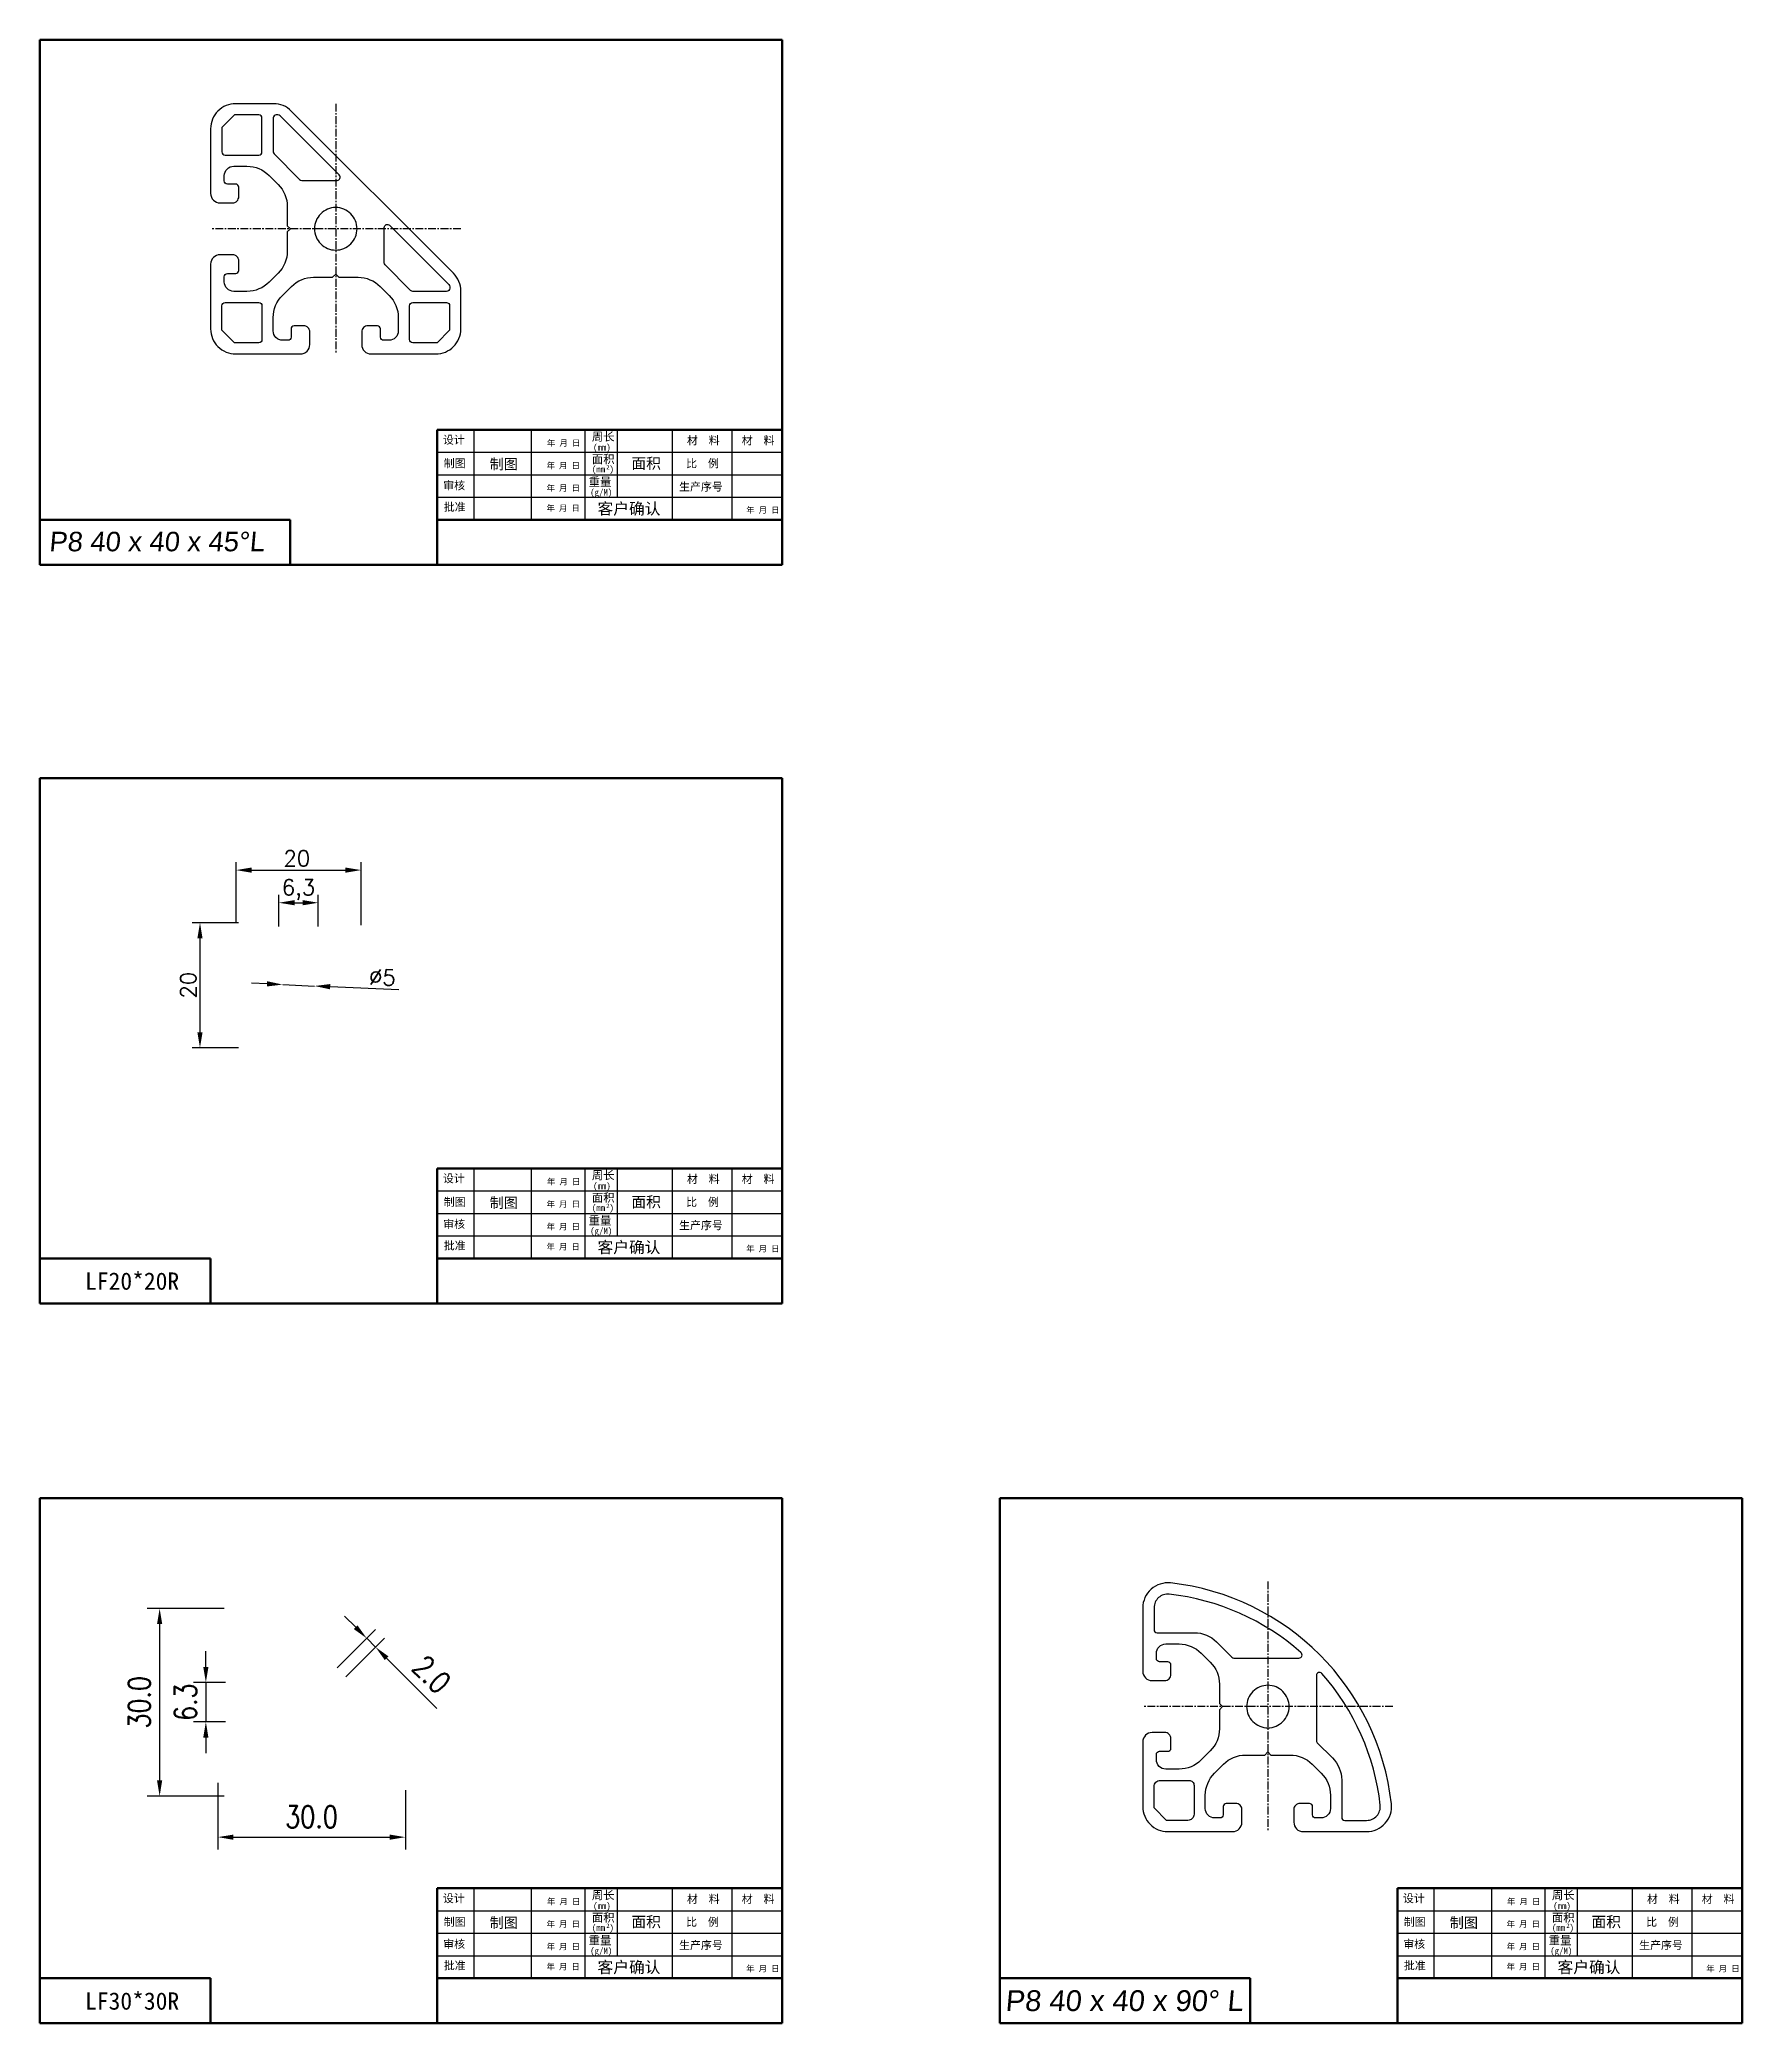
# Model space of a CAD drawing. Header units: millimetres. Extents: x 667 to 3290, y 428 to 2286.
# Drawn here: x 1091.7 to 1363.9, y 1460.3 to 1777.4 of the extents above; entities that cross this region are included whole.
import ezdxf

# ---------------------------------------------------------------- set-up
doc = ezdxf.new("R2010")
doc.units = ezdxf.units.MM
doc.linetypes.add('CENTER', pattern=[2, 1.25, -0.25, 0.25, -0.25])
for name, color, linetype in [('CENT', 4, 'CENTER'), ('DIMENSION', 1, 'Continuous'), ('细线', 100, 'Continuous')]:
    doc.layers.add(name, color=color, linetype=linetype)
doc.layers.add('实体1', color=5, linetype='Continuous', lineweight=50)
doc.styles.add('ROMANS', font='romans.shx', dxfattribs={"oblique": 5})
doc.styles.get("Standard").update_dxf_attribs({"font": 'txt', "bigfont": 'gbcbig.shx'})
doc.styles.add('TH_GBDIM', font='romans.shx', dxfattribs={"width": 0.8, "bigfont": 'gbcbig.shx'})
doc.styles.add('宋体', font='', dxfattribs={"height": 2.5})
doc.styles.add('文字', font='')
doc.styles.get('宋体').set_extended_font_data('SimSun')
doc.styles.get('文字').set_extended_font_data('KaiTi_GB2312')
doc.dimstyles.new('ISO-25', dxfattribs={"dimtxt": 2.5, "dimasz": 2.5, "dimexe": 1.25, "dimexo": 0.625, "dimtad": 1, "dimtxsty": 'Standard', "dimcen": 2.5, "dimadec": 0, "dimazin": 0, "dimtfac": 1, "dimtmove": 0, "dimatfit": 3, "dimfxl": 1, "dimarcsym": 0})
doc.dimstyles.new('TH_GBDIM', dxfattribs={"dimtxt": 3.5, "dimasz": 2.5, "dimexe": 2, "dimexo": 0, "dimgap": 1.5, "dimtad": 1, "dimdec": 1, "dimzin": 0, "dimdsep": 46, "dimtxsty": 'TH_GBDIM', "dimcen": 2.5, "dimclrd": 130, "dimclre": 130, "dimclrt": 3, "dimadec": 0, "dimazin": 0, "dimtfac": 0.714286, "dimtdec": 1, "dimtmove": 0, "dimatfit": 3, "dimfxl": 1, "dimtzin": 0, "dimlwd": -1, "dimlwe": -1, "dimarcsym": 0})

# ---------------------------------------------------------------- blocks, each defined once
blk = doc.blocks.new('*D734')
at = {"color": 0, "lineweight": -2, "transparency": 16777216}
for p, q in [((1123.07, 1636.37), (1123.07, 1645.93)), ((1143.07, 1635.89), (1143.07, 1645.93)), ((1125.57, 1644.68), (1140.57, 1644.68))]:
    blk.add_line(p, q, dxfattribs=at)
at = {"color": 0, "transparency": 16777216}
for points in [[(1125.57, 1645.09), (1125.57, 1644.26), (1123.07, 1644.68)], [(1140.57, 1645.09), (1140.57, 1644.26), (1143.07, 1644.68)]]:
    blk.add_solid(points, dxfattribs=at)
at = {"layer": 'DEFPOINTS', "color": 0, "transparency": 16777216}
for p in [(1143.07, 1644.68), (1123.07, 1635.74), (1143.07, 1635.27)]:
    blk.add_point(p, dxfattribs=at)
at = {"color": 0, "lineweight": 30, "transparency": 16777216, "insert": (1132.8, 1646.55), "char_height": 2.5, "attachment_point": 5}
blk.add_mtext('20', dxfattribs=at)
blk = doc.blocks.new('*D925')
at = {"color": 0, "lineweight": -2, "transparency": 16777216}
for p, q in [((1129.92, 1635.64), (1129.92, 1640.71)), ((1132.42, 1639.46), (1133.72, 1639.46)), ((1136.22, 1635.64), (1136.22, 1640.71))]:
    blk.add_line(p, q, dxfattribs=at)
at = {"color": 0, "transparency": 16777216}
for points in [[(1132.42, 1639.88), (1132.42, 1639.05), (1129.92, 1639.46)], [(1133.72, 1639.88), (1133.72, 1639.05), (1136.22, 1639.46)]]:
    blk.add_solid(points, dxfattribs=at)
at = {"layer": 'DEFPOINTS', "color": 0, "transparency": 16777216}
for p in [(1136.22, 1639.46), (1129.92, 1635.02), (1136.22, 1635.02)]:
    blk.add_point(p, dxfattribs=at)
at = {"color": 0, "lineweight": 30, "transparency": 16777216, "insert": (1133.07, 1641.55), "char_height": 2.5, "attachment_point": 5}
blk.add_mtext('6,3', dxfattribs=at)
blk = doc.blocks.new('*D926')
at = {"color": 0, "lineweight": -2, "transparency": 16777216}
for p, q in [((1128.03, 1626.49), (1125.53, 1626.6)), ((1130.53, 1626.38), (1135.62, 1626.15)), ((1149.1, 1625.55), (1138.12, 1626.04))]:
    blk.add_line(p, q, dxfattribs=at)
at = {"color": 0, "transparency": 16777216}
for points in [[(1128.05, 1626.91), (1128.01, 1626.08), (1130.53, 1626.38)], [(1138.14, 1626.46), (1138.1, 1625.62), (1135.62, 1626.15)]]:
    blk.add_solid(points, dxfattribs=at)
at = {"layer": 'DEFPOINTS', "color": 0, "transparency": 16777216}
for p in [(1130.53, 1626.38, 60), (1135.62, 1626.15, 60)]:
    blk.add_point(p, dxfattribs=at)
at = {"color": 0, "lineweight": 30, "transparency": 16777216, "insert": (1146.47, 1627.54), "char_height": 2.5, "attachment_point": 5, "rotation": 357.4346}
blk.add_mtext('%%c5', dxfattribs=at)
blk = doc.blocks.new('*D927')
at = {"color": 0, "lineweight": -2, "transparency": 16777216}
for p, q in [((1123.45, 1636.27), (1116.06, 1636.27)), ((1117.31, 1633.77), (1117.31, 1618.77)), ((1123.45, 1616.27), (1116.06, 1616.27))]:
    blk.add_line(p, q, dxfattribs=at)
at = {"color": 0, "transparency": 16777216}
for points in [[(1116.89, 1633.77), (1117.72, 1633.77), (1117.31, 1636.27)], [(1116.89, 1618.77), (1117.72, 1618.77), (1117.31, 1616.27)]]:
    blk.add_solid(points, dxfattribs=at)
at = {"layer": 'DEFPOINTS', "color": 0, "transparency": 16777216}
for p in [(1124.07, 1636.27), (1117.31, 1616.27), (1124.07, 1616.27)]:
    blk.add_point(p, dxfattribs=at)
at = {"color": 0, "lineweight": 30, "transparency": 16777216, "insert": (1115.43, 1626.27), "char_height": 2.5, "attachment_point": 5, "rotation": 90}
blk.add_mtext('20', dxfattribs=at)
blk = doc.blocks.new('*D823')
at = {"layer": 'DEFPOINTS', "color": 0, "transparency": 16777216}
for p in [(1120.16, 1498.79), (1150.14, 1497.62), (1150.14, 1490.09)]:
    blk.add_point(p, dxfattribs=at)
at = {"layer": 'DIMENSION', "color": 130, "transparency": 16777216}
for p, q in [((1120.16, 1498.79), (1120.16, 1488.09)), ((1150.14, 1497.62), (1150.14, 1488.09)), ((1122.66, 1490.09), (1147.64, 1490.09))]:
    blk.add_line(p, q, dxfattribs=at)
for points in [[(1122.66, 1490.5), (1122.66, 1489.67), (1120.16, 1490.09)], [(1147.64, 1490.5), (1147.64, 1489.67), (1150.14, 1490.09)]]:
    blk.add_solid(points, dxfattribs=at)
at = {"layer": 'DIMENSION', "color": 3, "transparency": 16777216, "insert": (1135.15, 1493.34), "char_height": 3.5, "attachment_point": 5, "style": 'TH_GBDIM'}
blk.add_mtext('30.0', dxfattribs=at)
blk = doc.blocks.new('*D824')
at = {"layer": 'DEFPOINTS', "color": 0, "transparency": 16777216}
for p in [(1121.2, 1526.65), (1110.86, 1496.66), (1121.2, 1496.66)]:
    blk.add_point(p, dxfattribs=at)
at = {"layer": 'DIMENSION', "color": 130, "transparency": 16777216}
for p, q in [((1121.2, 1526.65), (1108.86, 1526.65)), ((1110.86, 1524.15), (1110.86, 1499.16)), ((1121.2, 1496.66), (1108.86, 1496.66))]:
    blk.add_line(p, q, dxfattribs=at)
for points in [[(1110.44, 1524.15), (1111.27, 1524.15), (1110.86, 1526.65)], [(1110.44, 1499.16), (1111.27, 1499.16), (1110.86, 1496.66)]]:
    blk.add_solid(points, dxfattribs=at)
at = {"layer": 'DIMENSION', "color": 3, "transparency": 16777216, "insert": (1107.61, 1511.65), "char_height": 3.5, "attachment_point": 5, "rotation": 90, "style": 'TH_GBDIM'}
blk.add_mtext('30.0', dxfattribs=at)
blk = doc.blocks.new('*D825')
at = {"layer": 'DEFPOINTS', "color": 0, "transparency": 16777216}
for p in [(1145.38, 1520.47), (1139.24, 1517.16), (1140.65, 1515.74)]:
    blk.add_point(p, dxfattribs=at)
at = {"layer": 'DIMENSION', "color": 130, "transparency": 16777216}
for p, q in [((1142.2, 1523.65), (1140.43, 1525.42)), ((1139.24, 1517.16), (1145.38, 1523.29)), ((1140.65, 1515.74), (1146.79, 1521.88)), ((1143.96, 1521.88), (1145.38, 1520.47)), ((1147.15, 1518.7), (1155.18, 1510.66))]:
    blk.add_line(p, q, dxfattribs=at)
for points in [[(1142.49, 1523.94), (1141.9, 1523.35), (1143.96, 1521.88)], [(1147.44, 1518.99), (1146.85, 1518.4), (1145.38, 1520.47)]]:
    blk.add_solid(points, dxfattribs=at)
at = {"layer": 'DIMENSION', "color": 3, "transparency": 16777216, "insert": (1154.35, 1516.09), "char_height": 3.5, "attachment_point": 5, "rotation": 315, "style": 'TH_GBDIM'}
blk.add_mtext('2.0', dxfattribs=at)
blk = doc.blocks.new('*D826')
at = {"layer": 'DEFPOINTS', "color": 0, "transparency": 16777216}
for p in [(1121.41, 1514.81), (1118.25, 1508.51), (1121.41, 1508.51)]:
    blk.add_point(p, dxfattribs=at)
at = {"layer": 'DIMENSION', "color": 130, "transparency": 16777216}
for p, q in [((1118.25, 1517.31), (1118.25, 1519.81)), ((1121.41, 1514.81), (1116.25, 1514.81)), ((1118.25, 1514.81), (1118.25, 1508.51)), ((1121.41, 1508.51), (1116.25, 1508.51)), ((1118.25, 1506.01), (1118.25, 1503.51))]:
    blk.add_line(p, q, dxfattribs=at)
for points in [[(1117.83, 1517.31), (1118.66, 1517.31), (1118.25, 1514.81)], [(1117.83, 1506.01), (1118.66, 1506.01), (1118.25, 1508.51)]]:
    blk.add_solid(points, dxfattribs=at)
at = {"layer": 'DIMENSION', "color": 3, "transparency": 16777216, "insert": (1115, 1511.66), "char_height": 3.5, "attachment_point": 5, "rotation": 90, "style": 'TH_GBDIM'}
blk.add_mtext('6.3', dxfattribs=at)

msp = doc.modelspace()

# ---------------------------------------------------------------- linework, layer by layer
for points in [[(1131.265, 1743.632, -0.1989124), (1129.8, 1740.097), (1128.358, 1738.654, -0.1989124), (1124.823, 1737.19), (1122.698, 1737.19, -0.4142136), (1121.198, 1738.69), (1121.198, 1739.54, -0.4142136), (1121.698, 1740.04), (1123.015, 1740.04, 0.4142136), (1123.515, 1740.54), (1123.515, 1742.04, 0.4142136), (1122.515, 1743.04), (1120.515, 1743.04, 0.4142136), (1119.015, 1741.54), (1119.015, 1731.19, 0.4142136), (1123.015, 1727.19), (1133.365, 1727.19, 0.4142136), (1134.865, 1728.69), (1134.865, 1730.69, 0.4142136), (1133.865, 1731.69), (1132.365, 1731.69, 0.4142136), (1131.865, 1731.19), (1131.865, 1729.873, -0.4142136), (1131.365, 1729.373), (1130.515, 1729.373, -0.4142136), (1129.015, 1730.873), (1129.015, 1732.998, -0.1989124), (1130.479, 1736.533), (1131.922, 1737.976, -0.1989124), (1135.457, 1739.44), (1138.515, 1739.44), (1139.015, 1739.94), (1139.515, 1739.44), (1142.573, 1739.44, -0.1989124), (1146.108, 1737.976), (1147.55, 1736.533, -0.1989124), (1149.015, 1732.998), (1149.015, 1730.873, -0.4142136), (1147.515, 1729.373), (1146.665, 1729.373, -0.4142136), (1146.165, 1729.873), (1146.165, 1731.19, 0.4142136), (1145.665, 1731.69), (1144.165, 1731.69, 0.4142136), (1143.165, 1730.69), (1143.165, 1728.69, 0.4142136), (1144.665, 1727.19), (1155.015, 1727.19, 0.4142136), (1159.015, 1731.19), (1159.015, 1737.249, 0.1989124), (1157.843, 1740.077), (1131.902, 1766.018, 0.1989124), (1129.074, 1767.19), (1123.015, 1767.19, 0.4142136), (1119.015, 1763.19), (1119.015, 1752.84, 0.4142136), (1120.515, 1751.34), (1122.515, 1751.34, 0.4142136), (1123.515, 1752.34), (1123.515, 1753.84, 0.4142136), (1123.015, 1754.34), (1121.698, 1754.34, -0.4142136), (1121.198, 1754.84), (1121.198, 1755.69, -0.4142136), (1122.698, 1757.19), (1124.823, 1757.19, -0.1989124), (1128.358, 1755.726), (1129.8, 1754.283, -0.1989124), (1131.265, 1750.748), (1131.265, 1747.69), (1131.765, 1747.19), (1131.265, 1746.69)], [(1126.715, 1765.39), (1122.815, 1765.39), (1120.815, 1763.39), (1120.815, 1759.49, 0.4142136), (1121.315, 1758.99), (1126.715, 1758.99, 0.4142136), (1127.215, 1759.49), (1127.215, 1764.89, 0.4142136)], [(1129.161, 1759.165), (1133.24, 1755.086, 0.1989124), (1133.593, 1754.94), (1139.228, 1754.94, 0.6681786), (1139.582, 1755.794), (1130.115, 1765.26, 0.1989124), (1129.761, 1765.407), (1129.515, 1765.407, 0.4142136), (1129.015, 1764.907), (1129.015, 1759.518, 0.1989124)], [(1141.419, 1744.786, 0.4142136), (1141.419, 1749.594, 0.4142136), (1136.611, 1749.594, 0.4142136), (1136.611, 1744.786, 0.4142136)], [(1151.343, 1737.19, -0.1989124), (1150.99, 1737.336), (1146.911, 1741.415, -0.1989124), (1146.765, 1741.768), (1146.765, 1747.403, -0.6681786), (1147.618, 1747.757), (1157.085, 1738.29, -0.1989124), (1157.232, 1737.936), (1157.232, 1737.69, -0.4142136), (1156.732, 1737.19)], [(1126.715, 1728.99), (1122.815, 1728.99), (1120.815, 1730.99), (1120.815, 1734.89, -0.4142136), (1121.315, 1735.39), (1126.715, 1735.39, -0.4142136), (1127.215, 1734.89), (1127.215, 1729.49, -0.4142136)], [(1157.215, 1734.89), (1157.215, 1730.99), (1155.215, 1728.99), (1151.315, 1728.99, -0.4142136), (1150.815, 1729.49), (1150.815, 1734.89, -0.4142136), (1151.315, 1735.39), (1156.715, 1735.39, -0.4142136)], [(1277.381, 1502.433, -0.1989124), (1273.846, 1500.969), (1271.721, 1500.969, -0.4142136), (1270.221, 1502.469), (1270.221, 1503.319, -0.4142136), (1270.721, 1503.819), (1272.038, 1503.819, 0.4142136), (1272.538, 1504.319), (1272.538, 1505.819, 0.4142136), (1271.538, 1506.819), (1269.538, 1506.819, 0.4142136), (1268.038, 1505.319), (1268.038, 1494.969, 0.4142136), (1272.038, 1490.969), (1282.388, 1490.969, 0.4142136), (1283.888, 1492.469), (1283.888, 1494.519, 0.4246948), (1282.888, 1495.469), (1281.388, 1495.469, 0.4142136), (1280.888, 1494.969), (1280.888, 1493.652, -0.4142136), (1280.388, 1493.152), (1279.538, 1493.152, -0.4142136), (1278.038, 1494.652), (1278.038, 1496.777, -0.1989124), (1279.503, 1500.312), (1280.945, 1501.755, -0.1989124), (1284.481, 1503.219), (1287.538, 1503.219), (1288.038, 1503.719), (1288.538, 1503.219), (1291.596, 1503.219, -0.1989124), (1295.131, 1501.755), (1296.574, 1500.312, -0.1989124), (1298.038, 1496.777), (1298.038, 1494.652, -0.4142136), (1296.538, 1493.152), (1295.688, 1493.152, -0.4142136), (1295.188, 1493.652), (1295.188, 1494.969, 0.4142136), (1294.688, 1495.469), (1293.188, 1495.469, 0.4246948), (1292.188, 1494.519), (1292.188, 1492.469, 0.4142136), (1293.688, 1490.969), (1303.815, 1490.969, 0.4472136), (1307.791, 1495.413, 0.3503971), (1272.483, 1530.721, 0.4472136), (1268.038, 1526.746), (1268.038, 1516.619, 0.4142136), (1269.538, 1515.119), (1271.538, 1515.119, 0.4142136), (1272.538, 1516.119), (1272.538, 1517.619, 0.4142136), (1272.038, 1518.119), (1270.721, 1518.119, -0.4142136), (1270.221, 1518.619), (1270.221, 1519.469, -0.4142136), (1271.721, 1520.969), (1273.846, 1520.969, -0.1989124), (1277.381, 1519.505), (1278.824, 1518.062, -0.1989124), (1280.288, 1514.527), (1280.288, 1511.469), (1280.788, 1510.969), (1280.288, 1510.469), (1280.288, 1507.411, -0.1989124), (1278.824, 1503.876)], [(1282.263, 1518.865, 0.1989124), (1282.617, 1518.719), (1293.003, 1518.719, 0.6907104), (1293.334, 1519.594, 0.1543063), (1272.283, 1528.932, 0.4472136), (1269.838, 1526.746), (1269.838, 1523.269, 0.4142136), (1270.338, 1522.769), (1276.289, 1522.769, -0.1989124), (1279.824, 1521.305)], [(1300.338, 1492.769), (1303.815, 1492.769, 0.4472136), (1306.002, 1495.213, 0.1543063), (1296.663, 1516.265, 0.6907104), (1295.788, 1515.933), (1295.788, 1505.547, 0.1989124), (1295.935, 1505.194), (1298.374, 1502.755, -0.1989124), (1299.838, 1499.219), (1299.838, 1493.269, 0.4142136)], [(1290.442, 1508.565, 0.4142136), (1290.442, 1513.373, 0.4142136), (1285.634, 1513.373, 0.4142136), (1285.634, 1508.565, 0.4142136)], [(1275.238, 1492.769), (1271.838, 1492.769), (1269.838, 1494.769), (1269.838, 1498.169, -0.4142136), (1270.838, 1499.169), (1275.438, 1499.169, -0.4142136), (1276.238, 1498.369), (1276.238, 1493.769, -0.4142136)]]:
    msp.add_lwpolyline(points, format="xyb", close=True)
at = {"layer": 'CENT'}
for p, q in [((1139.015, 1767.19), (1139.015, 1727.19)), ((1159.015, 1747.19), (1119.015, 1747.19)), ((1288.038, 1530.969), (1288.038, 1490.969)), ((1308.038, 1510.969), (1268.038, 1510.969))]:
    msp.add_line(p, q, dxfattribs=at)
at = {"layer": '实体1', "lineweight": 70}
for p, q in [((1210.402, 1777.426), (1091.678, 1777.426)), ((1091.678, 1777.426), (1091.678, 1693.479)), ((1210.402, 1693.479), (1210.402, 1777.426)), ((1091.678, 1693.479), (1210.402, 1693.479)), ((1210.402, 1659.358), (1091.678, 1659.358)), ((1091.678, 1659.358), (1091.678, 1575.411)), ((1210.402, 1575.411), (1210.402, 1659.358)), ((1091.678, 1575.411), (1210.402, 1575.411)), ((1210.402, 1544.276), (1091.678, 1544.276)), ((1091.678, 1544.276), (1091.678, 1460.329)), ((1210.402, 1460.329), (1210.402, 1544.276)), ((1363.894, 1544.276), (1245.17, 1544.276)), ((1245.17, 1544.276), (1245.17, 1460.329)), ((1363.894, 1460.329), (1363.894, 1544.276)), ((1091.678, 1460.329), (1210.402, 1460.329)), ((1245.17, 1460.329), (1363.894, 1460.329))]:
    msp.add_line(p, q, dxfattribs=at)
at = {"layer": '实体1'}
for p, q in [((1203.207, 1777.426), (1192.414, 1777.426)), ((1155.255, 1715.066), (1210.402, 1715.066)), ((1155.255, 1693.479), (1155.255, 1715.066)), ((1091.678, 1700.675), (1131.703, 1700.675)), ((1131.703, 1700.675), (1131.703, 1693.479)), ((1155.255, 1700.675), (1160.034, 1700.675)), ((1160.034, 1700.675), (1210.402, 1700.675)), ((1203.207, 1659.358), (1192.414, 1659.358)), ((1155.255, 1596.998), (1210.402, 1596.998)), ((1155.255, 1575.411), (1155.255, 1596.998)), ((1091.678, 1582.607), (1119.015, 1582.607)), ((1119.015, 1582.607), (1119.015, 1575.411)), ((1155.255, 1582.607), (1160.034, 1582.607)), ((1160.034, 1582.607), (1210.402, 1582.607)), ((1203.207, 1544.276), (1192.414, 1544.276)), ((1356.699, 1544.276), (1345.906, 1544.276)), ((1155.255, 1481.915), (1210.402, 1481.915)), ((1155.255, 1460.329), (1155.255, 1481.915)), ((1308.747, 1481.915), (1363.894, 1481.915)), ((1308.747, 1460.329), (1308.747, 1481.915)), ((1091.678, 1467.525), (1119.015, 1467.525)), ((1119.015, 1467.525), (1119.015, 1460.329)), ((1155.255, 1467.525), (1160.034, 1467.525)), ((1160.034, 1467.525), (1210.402, 1467.525)), ((1245.17, 1467.525), (1285.195, 1467.525)), ((1285.195, 1467.525), (1285.195, 1460.329)), ((1308.747, 1467.525), (1313.526, 1467.525)), ((1313.526, 1467.525), (1363.894, 1467.525))]:
    msp.add_line(p, q, dxfattribs=at)
at = {"layer": '细线', "color": 5}
for p, q in [((1161.12, 1700.675), (1161.12, 1715.066)), ((1170.328, 1700.675), (1170.328, 1715.066)), ((1178.894, 1700.675), (1178.894, 1715.066)), ((1184.037, 1704.272), (1184.037, 1715.066)), ((1192.846, 1700.675), (1192.846, 1715.066)), ((1202.408, 1700.675), (1202.408, 1715.066)), ((1155.255, 1711.468), (1210.402, 1711.468)), ((1155.255, 1707.87), (1210.402, 1707.87)), ((1155.255, 1704.272), (1210.402, 1704.272)), ((1161.12, 1582.607), (1161.12, 1596.998)), ((1170.328, 1582.607), (1170.328, 1596.998)), ((1178.894, 1582.607), (1178.894, 1596.998)), ((1184.037, 1586.205), (1184.037, 1596.998)), ((1192.846, 1582.607), (1192.846, 1596.998)), ((1202.408, 1582.607), (1202.408, 1596.998)), ((1155.255, 1593.4), (1210.402, 1593.4)), ((1155.255, 1589.802), (1210.402, 1589.802)), ((1155.255, 1586.205), (1210.402, 1586.205)), ((1161.12, 1467.525), (1161.12, 1481.915)), ((1170.328, 1467.525), (1170.328, 1481.915)), ((1178.894, 1467.525), (1178.894, 1481.915)), ((1184.037, 1471.122), (1184.037, 1481.915)), ((1192.846, 1467.525), (1192.846, 1481.915)), ((1202.408, 1467.525), (1202.408, 1481.915)), ((1314.612, 1467.525), (1314.612, 1481.915)), ((1323.82, 1467.525), (1323.82, 1481.915)), ((1332.386, 1467.525), (1332.386, 1481.915)), ((1337.528, 1471.122), (1337.528, 1481.915)), ((1346.338, 1467.525), (1346.338, 1481.915)), ((1355.899, 1467.525), (1355.899, 1481.915)), ((1155.255, 1478.318), (1210.402, 1478.318)), ((1308.747, 1478.318), (1363.894, 1478.318)), ((1155.255, 1474.72), (1210.402, 1474.72)), ((1308.747, 1474.72), (1363.894, 1474.72)), ((1155.255, 1471.122), (1210.402, 1471.122)), ((1308.747, 1471.122), (1363.894, 1471.122))]:
    msp.add_line(p, q, dxfattribs=at)

# ---------------------------------------------------------------- texts
at = {"attachment_point": 1, "style": 'ROMANS'}
for s, insert, char_height, width in [('{\\fArial|b0|i0|c0|p34;P8\\fArial|b0|i0|c238|p34; 40\\fArial|b0|i0|c0|p34; x \\fArial|b0|i0|c238|p34;40 x 45\\fArial|b0|i0|c134|p34;%%D\\fArial|b0|i0|c0|p34;L}', (1093.147, 1698.76), 3.12, 37.1019), ('{\\fArial|b0|i0|c0|p34;P8\\fArial|b0|i0|c238|p34; \\fArial|b0|i0|c0|p34;40 x 40 x 90%%D L}', (1246.023, 1465.614), 3.328, 43.47469)]:
    msp.add_mtext(s, dxfattribs=dict(at, insert=insert, char_height=char_height, width=width))
at = {"layer": '实体1'}
for s, height, style, p in [('设计', 1.2792, '宋体', (1156.144, 1712.818)), ('年 月 日', 0.9594, '宋体', (1172.784, 1712.47)), ('周长', 1.3304, '宋体', (1179.958, 1713.305)), ('(mm)', 1.0393, '文字', (1180.158, 1711.734)), ('材  料', 1.2792, '宋体', (1195.16, 1712.719)), ('材  料', 1.2792, '宋体', (1203.918, 1712.719)), ('制图', 1.2792, '宋体', (1156.28, 1709.058)), ('制图', 1.6629, '宋体', (1163.616, 1708.74)), ('年 月 日', 0.9594, '宋体', (1172.725, 1708.873)), ('面积', 1.3304, '宋体', (1179.958, 1709.708)), ('(mm )', 1.0393, '文字', (1179.953, 1708.242)), ('2', 0.686, '文字', (1182.268, 1708.739)), ('面积', 1.7295, '宋体', (1186.279, 1708.839)), ('比  例', 1.2792, '宋体', (1195.037, 1709.042)), ('审核', 1.2792, '宋体', (1156.195, 1705.507)), ('年 月 日', 0.9594, '宋体', (1172.725, 1705.275)), ('重量', 1.3304, '宋体', (1179.448, 1706.075)), ('生产序号', 1.2792, '宋体', (1193.906, 1705.324)), ('批准', 1.2792, '宋体', (1156.288, 1702.081)), ('年 月 日', 0.9594, '宋体', (1172.707, 1702.062)), ('(g/M)', 1.0393, '文字', (1179.691, 1704.554)), ('客户确认', 1.842, '宋体', (1180.866, 1701.532)), ('年 月 日', 0.9594, '宋体', (1204.629, 1701.751)), ('设计', 1.2792, '宋体', (1156.144, 1594.75)), ('年 月 日', 0.9594, '宋体', (1172.784, 1594.402)), ('周长', 1.3304, '宋体', (1179.958, 1595.237)), ('材  料', 1.2792, '宋体', (1195.16, 1594.651)), ('材  料', 1.2792, '宋体', (1203.918, 1594.651)), ('制图', 1.2792, '宋体', (1156.28, 1590.99)), ('制图', 1.6629, '宋体', (1163.616, 1590.672)), ('年 月 日', 0.9594, '宋体', (1172.725, 1590.805)), ('面积', 1.3304, '宋体', (1179.958, 1591.64)), ('(mm)', 1.0393, '文字', (1180.158, 1593.666)), ('面积', 1.7295, '宋体', (1186.279, 1590.771)), ('比  例', 1.2792, '宋体', (1195.037, 1590.974)), ('审核', 1.2792, '宋体', (1156.195, 1587.439)), ('重量', 1.3304, '宋体', (1179.448, 1588.007)), ('(mm )', 1.0393, '文字', (1179.953, 1590.174)), ('2', 0.686, '文字', (1182.268, 1590.671)), ('生产序号', 1.2792, '宋体', (1193.906, 1587.256)), ('年 月 日', 0.9594, '宋体', (1172.725, 1587.207)), ('(g/M)', 1.0393, '文字', (1179.691, 1586.486)), ('客户确认', 1.842, '宋体', (1180.866, 1583.464)), ('批准', 1.2792, '宋体', (1156.288, 1584.013)), ('年 月 日', 0.9594, '宋体', (1172.707, 1583.994)), ('年 月 日', 0.9594, '宋体', (1204.629, 1583.683)), ('设计', 1.2792, '宋体', (1156.144, 1479.668)), ('周长', 1.3304, '宋体', (1179.958, 1480.155)), ('材  料', 1.2792, '宋体', (1195.16, 1479.569)), ('材  料', 1.2792, '宋体', (1203.918, 1479.569)), ('设计', 1.2792, '宋体', (1309.635, 1479.668)), ('周长', 1.3304, '宋体', (1333.45, 1480.155)), ('材  料', 1.2792, '宋体', (1348.651, 1479.569)), ('材  料', 1.2792, '宋体', (1357.41, 1479.569)), ('年 月 日', 0.9594, '宋体', (1172.784, 1479.32)), ('面积', 1.3304, '宋体', (1179.958, 1476.557)), ('(mm)', 1.0393, '文字', (1180.158, 1478.584)), ('年 月 日', 0.9594, '宋体', (1326.276, 1479.32)), ('面积', 1.3304, '宋体', (1333.45, 1476.557)), ('(mm)', 1.0393, '文字', (1333.65, 1478.584)), ('制图', 1.2792, '宋体', (1156.28, 1475.907)), ('制图', 1.6629, '宋体', (1163.616, 1475.589)), ('年 月 日', 0.9594, '宋体', (1172.725, 1475.722)), ('(mm )', 1.0393, '文字', (1179.953, 1475.092)), ('2', 0.686, '文字', (1182.268, 1475.589)), ('面积', 1.7295, '宋体', (1186.279, 1475.688)), ('比  例', 1.2792, '宋体', (1195.037, 1475.892)), ('制图', 1.2792, '宋体', (1309.771, 1475.907)), ('制图', 1.6629, '宋体', (1317.108, 1475.589)), ('年 月 日', 0.9594, '宋体', (1326.216, 1475.722)), ('(mm )', 1.0393, '文字', (1333.444, 1475.092)), ('2', 0.686, '文字', (1335.76, 1475.589)), ('面积', 1.7295, '宋体', (1339.77, 1475.688)), ('比  例', 1.2792, '宋体', (1348.528, 1475.892)), ('审核', 1.2792, '宋体', (1156.195, 1472.357)), ('年 月 日', 0.9594, '宋体', (1172.725, 1472.125)), ('重量', 1.3304, '宋体', (1179.448, 1472.925)), ('(g/M)', 1.0393, '文字', (1179.691, 1471.404)), ('生产序号', 1.2792, '宋体', (1193.906, 1472.174)), ('审核', 1.2792, '宋体', (1309.687, 1472.357)), ('年 月 日', 0.9594, '宋体', (1326.216, 1472.125)), ('重量', 1.3304, '宋体', (1332.94, 1472.925)), ('(g/M)', 1.0393, '文字', (1333.182, 1471.404)), ('生产序号', 1.2792, '宋体', (1347.398, 1472.174)), ('批准', 1.2792, '宋体', (1156.288, 1468.93)), ('年 月 日', 0.9594, '宋体', (1172.707, 1468.911)), ('客户确认', 1.842, '宋体', (1180.866, 1468.381)), ('年 月 日', 0.9594, '宋体', (1204.629, 1468.601)), ('批准', 1.2792, '宋体', (1309.78, 1468.93)), ('年 月 日', 0.9594, '宋体', (1326.199, 1468.911)), ('客户确认', 1.842, '宋体', (1334.358, 1468.381)), ('年 月 日', 0.9594, '宋体', (1358.121, 1468.601))]:
    msp.add_text(s, height=height, dxfattribs=dict(at, style=style)).set_placement(p)
at = {"layer": '实体1', "color": 0, "style": '宋体'}
for s, p in [('LF20*20R', (1098.938, 1577.594)), ('LF30*30R', (1098.938, 1462.512))]:
    msp.add_text(s, height=2.7648, dxfattribs=at).set_placement(p)

# ---------------------------------------------------------------- dimensions: what is measured, and where the dimension line sits
at = {"lineweight": 30}
for base, p1, p2, picture, middle in [((1143.073, 1644.676), (1123.073, 1635.742), (1143.073, 1635.267), '*D734', (1132.796, 1644.676)), ((1136.223, 1639.462), (1129.923, 1635.017), (1136.223, 1635.017), '*D925', (1133.073, 1639.462))]:
    dim = msp.add_linear_dim(base=base, p1=p1, p2=p2, dimstyle='ISO-25', dxfattribs=at)
    dim.commit()
    dim.dimension.update_dxf_attribs({"geometry": picture, "text_midpoint": middle, "dimtype": 160})
dim = msp.add_linear_dim(base=(1117.305, 1616.267), p1=(1124.073, 1636.267), p2=(1124.073, 1616.267), angle=90, dimstyle='ISO-25', dxfattribs=at)
dim.commit()
dim.dimension.update_dxf_attribs({"geometry": '*D927', "text_midpoint": (1115.43, 1626.267)})
dim = msp.add_diameter_dim_2p(p1=(1130.526, 1626.381, 60), p2=(1135.62, 1626.152, 60), text='%%c5', dimstyle='ISO-25', dxfattribs=at)
dim.commit()
dim.dimension.update_dxf_attribs({"geometry": '*D926', "text_midpoint": (1146.39, 1625.67), "dimtype": 163})
at = {"layer": 'DIMENSION'}
dim = msp.add_linear_dim(base=(1110.856, 1496.663), p1=(1121.195, 1526.645), p2=(1121.195, 1496.663), angle=90, dimstyle='TH_GBDIM', override={"dimfxl": 1.25}, dxfattribs=at)
dim.commit()
dim.dimension.update_dxf_attribs({"geometry": '*D824', "text_midpoint": (1107.606, 1511.654)})
dim = msp.add_aligned_dim(p1=(1139.24, 1517.157), p2=(1140.654, 1515.742), distance=6.68, dimstyle='TH_GBDIM', override={"dimfxl": 1.25}, dxfattribs=at)
dim.commit()
dim.dimension.update_dxf_attribs({"geometry": '*D825', "text_midpoint": (1154.346, 1516.094)})
dim = msp.add_linear_dim(base=(1118.247, 1508.513), p1=(1121.411, 1514.813), p2=(1121.411, 1508.513), angle=270, dimstyle='TH_GBDIM', override={"dimfxl": 1.25}, dxfattribs=at)
dim.commit()
dim.dimension.update_dxf_attribs({"geometry": '*D826', "text_midpoint": (1118.247, 1511.663), "dimtype": 161})
dim = msp.add_linear_dim(base=(1150.143, 1490.088), p1=(1120.161, 1498.789), p2=(1150.143, 1497.624), dimstyle='TH_GBDIM', override={"dimfxl": 1.25}, dxfattribs=at)
dim.commit()
dim.dimension.update_dxf_attribs({"geometry": '*D823', "text_midpoint": (1135.152, 1493.338)})

doc.saveas('drawing.dxf')
